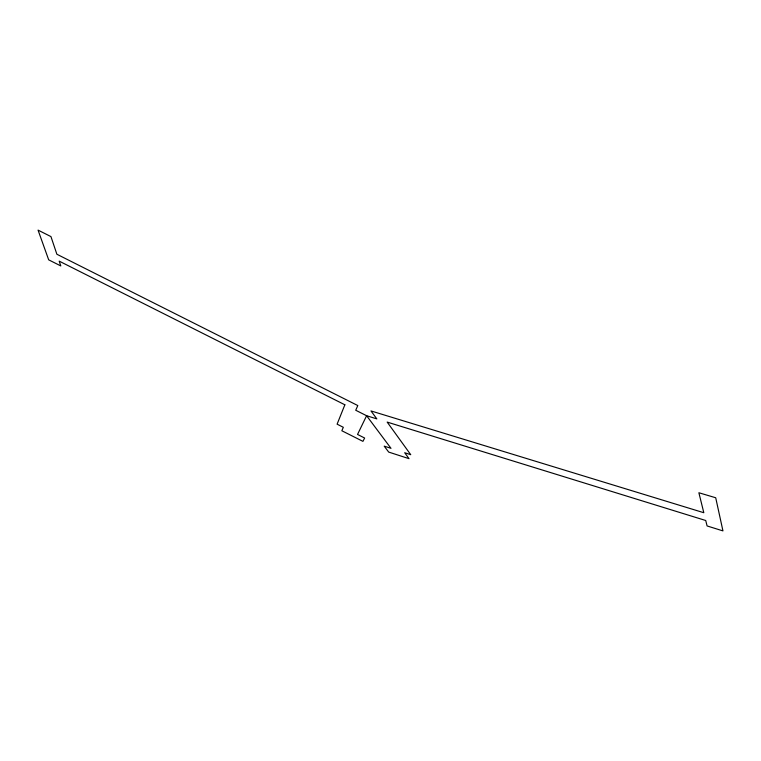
<?xml version="1.0" encoding="UTF-8"?>
<svg xmlns="http://www.w3.org/2000/svg" width="761" height="761" viewBox="0 0 761 761"><rect width="100%" height="100%" fill="white"/><g stroke="black" fill="none" stroke-linecap="round" stroke-linejoin="round"><path stroke-width="1.14" d="M344.866 404.795L337.104 424.172L343.316 427.292L341.851 430.755L362.93 441.361L364.643 438.032L357.537 434.445L366.602 415.725L376.838 418.892L370.978 410.93L703.811 512.714L698.874 492.748L715.711 497.761L722.95 530.893L707.083 525.946L705.732 520.505L387.178 422.089L410.731 454.678L404.69 452.728L409.018 458.664L388.7 452.082L384.21 446.146L390.992 448.324L366.602 415.725L355.729 410.255L357.803 405.556L56.875 254.241L50.949 236.595L38.05 230.107L48.685 259.843L60.813 265.941L59.187 261.128L344.866 404.795"/></g></svg>
